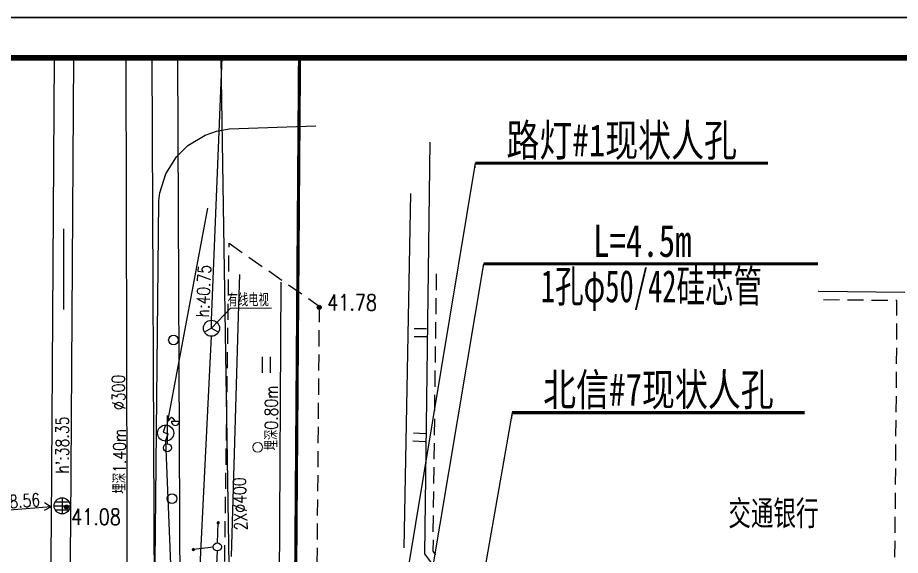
# Model space of a CAD drawing. Header units: inches. Extents: x 505347 to 508499, y 312634 to 313316.
# Drawn here: x 505722.8 to 505777.6, y 312925 to 312958.4 of the extents above; entities that cross this region are included whole.
import ezdxf
from ezdxf.enums import TextEntityAlignment as Align
from ezdxf.lldxf.tags import DXFTag

# ---------------------------------------------------------------- set-up
doc = ezdxf.new("R2010")
doc.units = ezdxf.units.IN
doc.header["$LTSCALE"] = 0.5
doc.header["$MEASUREMENT"] = 0
doc.linetypes.add('B1', pattern=[3, 2, -1])
for name, color, linetype in [('BJ02', 7, 'Continuous'), ('BJ03', 7, 'Continuous'), ('BJ04', 7, 'Continuous'), ('BJ05', 7, 'Continuous'), ('BJ08', 7, 'Continuous'), ('BJ09', 7, 'Continuous'), ('BJ10', 7, 'Continuous'), ('BZ', 2, 'Continuous'), ('中水注记', 151, 'Continuous'), ('中水管线', 151, 'Continuous'), ('各家需求标注', 6, 'Continuous'), ('热力注记', 40, 'Continuous'), ('热力管线', 40, 'Continuous'), ('照明井', 193, 'Continuous'), ('照明管线', 193, 'Continuous'), ('燃气管线', 6, 'Continuous'), ('电信井权属', 7, 'Continuous'), ('电信井（TV有线电视）', 3, 'Continuous'), ('电信管线', 3, 'Continuous'), ('电信规划位置', 1, 'Continuous'), ('电信高程表', 3, 'Continuous'), ('电力注记', 1, 'Continuous'), ('电力管线', 1, 'Continuous'), ('道路红线', 1, 'Continuous'), ('雨水井', 34, 'Continuous'), ('雨水管线', 34, 'Continuous'), ('雨水高程表', 34, 'Continuous')]:
    doc.layers.add(name, color=color, linetype=linetype)
doc.styles.add('HZ', font='simplex.shx', dxfattribs={"bigfont": 'hztxt'})
doc.styles.add('粗宋', font='', dxfattribs={"width": 0.75})
doc.styles.get('粗宋').set_extended_font_data('SimSun')
tags = doc.linetypes.add('DL', pattern='A,15,-4.925,[130,ltypeshp.shx,S=0.5,R=330,X=-0.15,Y=0.433],0,[130,ltypeshp.shx,S=0.4,R=90,X=0,Y=0],-0.15,[130,ltypeshp.shx,S=0.5,R=150,X=0,Y=-0.433],-4.925,15', length=40).pattern_tags.tags
tags[32:33] = [DXFTag(74, 4), DXFTag(75, 0), DXFTag(340, '0'), DXFTag(46, 1.0), DXFTag(50, 0.0), DXFTag(44, 0.0), DXFTag(45, 0.0)]
tags[30:31] = [DXFTag(74, 4), DXFTag(75, 0), DXFTag(340, '0'), DXFTag(46, 1.0), DXFTag(50, 0.0), DXFTag(44, 0.0), DXFTag(45, 0.0)]
tags[4:5] = [DXFTag(74, 4), DXFTag(75, 0), DXFTag(340, '0'), DXFTag(46, 1.0), DXFTag(50, 0.0), DXFTag(44, 0.0), DXFTag(45, 0.0)]
tags = doc.linetypes.add('SS', pattern='A,15,-1.9,[130,ltypeshp.shx,S=1,R=330,X=0,Y=0],-1.2,[130,ltypeshp.shx,S=1,R=330,X=0,Y=0],-1.9,15', length=35).pattern_tags.tags
tags[24:25] = [DXFTag(74, 4), DXFTag(75, 0), DXFTag(340, '0'), DXFTag(46, 1.0), DXFTag(50, 0.0), DXFTag(44, 0.0), DXFTag(45, 0.0)]
tags[22:23] = [DXFTag(74, 4), DXFTag(75, 0), DXFTag(340, '0'), DXFTag(46, 1.0), DXFTag(50, 0.0), DXFTag(44, 0.0), DXFTag(45, 0.0)]
tags[4:5] = [DXFTag(74, 4), DXFTag(75, 0), DXFTag(340, '0'), DXFTag(46, 1.0), DXFTag(50, 0.0), DXFTag(44, 0.0), DXFTag(45, 0.0)]
tags = doc.linetypes.add('TRQZ', pattern='A,15,[130,ltypeshp.shx,S=0.6,R=0,X=0,Y=0],-2.5,[133,ltypeshp.shx,S=0.05,R=0,X=0,Y=0],-2.5,[130,ltypeshp.shx,S=0.6,R=0,X=0,Y=0],15', length=35).pattern_tags.tags
tags[28:29] = [DXFTag(74, 4), DXFTag(75, 0), DXFTag(340, '0'), DXFTag(46, 1.0), DXFTag(50, 0.0), DXFTag(44, 0.0), DXFTag(45, 0.0)]

# ---------------------------------------------------------------- blocks, each defined once
blk = doc.blocks.new('B5461')
for q in [(-0.866025, -0.5), (0, 1), (0.866025, -0.5)]:
    blk.add_line((0, 0), q)
blk.add_circle((0, 0), 1)
blk = doc.blocks.new('35211')
for p, q in [((0, 0.5), (0, 4)), ((0, 3.29), (0.19, 3.39)), ((0.19, 3.39), (0.39, 3.69)), ((0.39, 3.69), (0.49, 3.79)), ((0.49, 3.79), (0.69, 3.69)), ((0.49, 3.29), (1.49, 3.29)), ((0.69, 3.69), (0.89, 3.39)), ((0.89, 3.39), (0.99, 3.29))]:
    blk.add_line(p, q)
blk.add_circle((0, 0), 0.5)
blk.add_arc((0.99, 3.29), 0.5, 179, 0)
blk = doc.blocks.new('BC112')
for p, q in [((-0.49, -0.99), (-0.49, 1.01)), ((0.51, -0.99), (0.51, 1.01))]:
    blk.add_line(p, q)
blk = doc.blocks.new('BC102')
at = {"linetype": 'Continuous', "lineweight": 0}
blk.add_circle((0, 0), 0.6, dxfattribs=at)
blk = doc.blocks.new('B8211')
blk.add_hatch(color=256).paths.add_polyline_path([(0.25, 0, 1), (-0.25, 0, 1)])
blk.add_circle((0, 0), 0.25)
blk = doc.blocks.new('B547')
at = {"linetype": 'Continuous'}
for p, q in [((0, 1), (-0.31427, 0.111111)), ((-0.31427, 0.111111), (0.31427, -0.111111)), ((0, -1), (0.31427, -0.111111))]:
    blk.add_line(p, q, dxfattribs=at)
blk.add_circle((0, 0), 1)
blk = doc.blocks.new('B5422')
at = {"linetype": 'Continuous'}
for p, q in [((-1, 0), (1, 0)), ((-0.866025, 0.5), (0.866025, 0.5)), ((0, 1), (0, -1)), ((-0.866025, -0.5), (0.866025, -0.5))]:
    blk.add_line(p, q, dxfattribs=at)
blk.add_circle((0, 0), 1, dxfattribs=at)
blk = doc.blocks.new('111111')
for p, q in [((518331.076, 303651.061), (518751.076, 303651.061)), ((518751.076, 303651.061), (518331.076, 303651.061))]:
    blk.add_line(p, q)
at = {"const_width": 0.35}
blk.add_lwpolyline([(518343.576, 303648.561), (518748.576, 303648.561), (518748.576, 303505.111), (518343.576, 303505.111)], close=True, dxfattribs=at)
blk = doc.blocks.new('A$C23F021E1')
at = {"color": 255}
blk.add_wipeout([(0, 6.569), (20.762, 6.569), (20.762, 0), (0, 0)], dxfattribs=at).dxf.layer = 'BZ'
at = {"layer": 'BZ', "color": 0, "const_width": 0.2}
blk.add_lwpolyline([(0, 3.285), (20.762, 3.285)], dxfattribs=at)
at = {"layer": 'BZ', "style": '粗宋', "width": 0.75, "flags": 8}
for tag, p in [('X=', (10.365, 3.712)), ('Y=', (10.426, 0.898))]:
    blk.add_attdef(tag, text='', height=2, dxfattribs=at).set_placement(p, align=Align.CENTER)
blk = doc.blocks.new('A$C463E76B2')
at = {"color": 255}
blk.add_wipeout([(0, 3.692), (18.176, 3.692), (18.176, 0), (0, 0)], dxfattribs=at).dxf.layer = 'BZ'
at = {"layer": 'BZ', "color": 0, "const_width": 0.2}
blk.add_lwpolyline([(0, 0.407), (18.176, 0.407)], dxfattribs=at)
at = {"layer": 'BZ', "style": '粗宋', "width": 0.75, "flags": 8}
blk.add_attdef('X=', text='', height=2, dxfattribs=at).set_placement((9.088, 0.834), align=Align.CENTER)

msp = doc.modelspace()

# ---------------------------------------------------------------- linework, layer by layer
at = {"layer": 'BJ02', "linetype": 'Continuous'}
for p, q in [((505748.106, 312925.107), (505748.447, 312950.671)), ((505746.824, 312925.492), (505747.236, 312947.488)), ((505748.825, 312941.488), (505748.838, 312942.487)), ((505754.308, 312941.101), (505754.308, 312942.059)), ((505777.914, 312941.343), (505754.808, 312941.596)), ((505748.805, 312939.988), (505748.818, 312940.988)), ((505754.35, 312941.101), (505754.308, 312941.101)), ((505754.85, 312941.096), (505755.85, 312941.085)), ((505756.35, 312941.079), (505757.35, 312941.068)), ((505757.85, 312941.063), (505758.85, 312941.052)), ((505759.35, 312941.046), (505760.35, 312941.035)), ((505760.85, 312941.03), (505761.85, 312941.019)), ((505762.35, 312941.013), (505763.35, 312941.002)), ((505763.85, 312940.997), (505764.849, 312940.986)), ((505765.349, 312940.981), (505766.349, 312940.97)), ((505766.849, 312940.964), (505767.849, 312940.953)), ((505768.349, 312940.948), (505769.349, 312940.937)), ((505769.849, 312940.931), (505770.849, 312940.92)), ((505771.349, 312940.915), (505772.349, 312940.904)), ((505772.849, 312940.898), (505773.849, 312940.887)), ((505774.349, 312940.882), (505775.349, 312940.871)), ((505775.849, 312940.866), (505776.849, 312940.855)), ((505777.41, 312940.848), (505777.349, 312940.849)), ((505777.402, 312939.91), (505777.41, 312940.848)), ((505748.785, 312938.488), (505748.798, 312939.488)), ((505777.398, 312939.41), (505777.389, 312938.41)), ((505748.765, 312936.988), (505748.778, 312937.988)), ((505777.385, 312937.91), (505777.377, 312936.91)), ((505748.745, 312935.488), (505748.758, 312936.488)), ((505777.373, 312936.41), (505777.364, 312935.41)), ((505748.725, 312933.988), (505748.738, 312934.988)), ((505777.36, 312934.91), (505777.351, 312933.91)), ((505748.705, 312932.488), (505748.718, 312933.488)), ((505777.347, 312933.41), (505777.339, 312932.41)), ((505748.684, 312930.988), (505748.698, 312931.988)), ((505777.335, 312931.91), (505777.326, 312930.91)), ((505748.664, 312929.489), (505748.678, 312930.489)), ((505777.322, 312930.41), (505777.314, 312929.41)), ((505748.644, 312927.989), (505748.658, 312928.989)), ((505777.309, 312928.91), (505777.301, 312927.91)), ((505748.624, 312926.489), (505748.638, 312927.489)), ((505777.297, 312927.41), (505777.288, 312926.41)), ((505748.618, 312925.989), (505748.608, 312925.272)), ((505777.284, 312925.91), (505777.276, 312924.91)), ((505748.608, 312925.272), (505748.779, 312925.046)), ((505750, 312922.601), (505748.106, 312925.107)), ((505748.106, 312925.107), (505748.106, 312925.107))]:
    msp.add_line(p, q, dxfattribs=at)
at = {"layer": 'BJ02'}
for p, q in [((505748.204, 312939.075), (505747.454, 312939.075)), ((505748.204, 312938.575), (505747.454, 312938.575)), ((505748.147, 312932.565), (505747.398, 312932.604)), ((505748.121, 312932.066), (505747.372, 312932.105))]:
    msp.add_line(p, q, dxfattribs=at)
at = {"layer": 'BJ04', "linetype": 'Continuous', "flags": 128}
msp.add_lwpolyline([(505731.093, 312897.993), (505731.589, 312947.019), (505731.649, 312947.515), (505732.021, 312948.704), (505732.684, 312949.76), (505733.395, 312950.461), (505734.46, 312951.108), (505735.167, 312951.358), (505735.969, 312951.502), (505741.335, 312951.687)], dxfattribs=at)
at = {"layer": 'BJ04', "linetype": 'B1', "elevation": 41.262}
msp.add_lwpolyline([(505735.639, 312921.644), (505735.954, 312944.389)], dxfattribs=at)
at = {"layer": 'BJ04', "linetype": 'B1'}
msp.add_lwpolyline([(505735.954, 312944.389), (505741.546, 312940.493), (505741.243, 312905.877)], dxfattribs=at)
at = {"layer": 'BJ05', "linetype": 'DL', "const_width": 0.1}
for points in [[(505735.33, 312927.044, 1), (505735.23, 312927.044, 1)], [(505733.686, 312925.376, 1), (505733.786, 312925.376, 1)]]:
    msp.add_lwpolyline(points, format="xyb", close=True, dxfattribs=at)
at = {"layer": 'BJ05', "linetype": 'DL'}
for points in [[(505735.235, 312925.795), (505735.28, 312927.044)], [(505734.978, 312925.517), (505733.736, 312925.376)], [(505735.214, 312925.296), (505735.151, 312924.047)]]:
    msp.add_lwpolyline(points, dxfattribs=at)
msp.add_circle((505735.226, 312925.545), 0.25, dxfattribs=at)
at = {"layer": 'BJ09', "linetype": 'Continuous'}
for centre in [(505732.503, 312938.386), (505732.41, 312928.541)]:
    msp.add_circle(centre, 0.3, dxfattribs=at)
at = {"layer": '中水管线', "linetype": 'SS', "ltscale": 0.6, "elevation": 39.687}
msp.add_lwpolyline([(505729.64, 312919.314), (505729.555, 312955.899)], dxfattribs=at)
at = {"layer": '热力管线'}
for points in [[(505731.149, 312955.899), (505731.305, 312922.673)], [(505732.749, 312955.899), (505732.905, 312922.681)], [(505736.141, 312912.544), (505735.471, 312955.899)]]:
    msp.add_lwpolyline(points, dxfattribs=at)
at = {"layer": '照明管线'}
for points in [[(505732.108, 312933.102), (505734.626, 312946.575)], [(505734.153, 312903.925), (505732.58, 312918.392), (505732.036, 312932.111)]]:
    msp.add_lwpolyline(points, dxfattribs=at)
at = {"layer": '燃气管线', "linetype": 'TRQZ', "ltscale": 0.5}
for p, q in [((505736.592, 312942.449), (505736.518, 312939.859)), ((505736.518, 312939.859), (505736.093, 312924.946))]:
    msp.add_line(p, q, dxfattribs=at)
at = {"layer": '电信井权属', "elevation": 41.227}
msp.add_lwpolyline([(505734.86, 312939.116), (505736.036, 312940.364), (505738.595, 312940.387)], dxfattribs=at)
at = {"layer": '电信管线', "elevation": 41.227}
for points in [[(505734.867, 312939.616), (505735.523, 312955.899)], [(505734.835, 312938.617), (505732.657, 312894.132)]]:
    msp.add_lwpolyline(points, dxfattribs=at)
at = {"layer": '电力管线', "linetype": 'DL', "elevation": -41.236}
msp.add_lwpolyline([(505739.16, 312941.979), (505738.957, 312904.81)], dxfattribs=at)
at = {"layer": '道路红线'}
msp.add_line((505740.326, 312955.899), (505739.861, 312893.145), dxfattribs=at)
at = {"layer": '雨水管线', "elevation": -42.236}
for points in [[(505725.095, 312955.899), (505724.911, 312927.047), (505724.219, 312867.283)], [(505726.295, 312955.899), (505726.111, 312927.036), (505725.419, 312867.269)]]:
    msp.add_lwpolyline(points, dxfattribs=at)
at = {"layer": '雨水管线'}
for points in [[(505725.686, 312940.289), (505725.686, 312945.289)], [(505724.917, 312928.039), (505714.028, 312927.152)], [(505724.492, 312928.299), (505724.917, 312928.039), (505724.479, 312927.799)]]:
    msp.add_lwpolyline(points, dxfattribs=at)

# ---------------------------------------------------------------- block references
msp.add_blockref('111111', (-12917.139, 9307.337, 82.3))
at = {"layer": 'BJ03', "linetype": 'Continuous', "xscale": 0.5, "yscale": 0.5, "zscale": 0.5}
msp.add_blockref('35211', (505732.124, 312931.695), dxfattribs=at)
at = {"layer": 'BJ08', "xscale": 0.5, "yscale": 0.5, "zscale": 0.5}
for p in [(505741.551, 312940.421, 41.782), (505725.86, 312928.016, 41.082)]:
    msp.add_blockref('B8211', p, dxfattribs=at)
at = {"layer": 'BJ09', "linetype": 'Continuous', "xscale": 0.5, "yscale": 0.5, "zscale": 0.5}
for name, p in [('BC112', (505738.278, 312936.835)), ('BC102', (505737.728, 312931.726))]:
    msp.add_blockref(name, p, dxfattribs=at)
at = {"layer": '照明井', "linetype": 'Continuous', "xscale": 0.5, "yscale": 0.5, "zscale": 0.5}
msp.add_blockref('B547', (505732.016, 312932.61, 41.227), dxfattribs=at)
at = {"layer": '电信井（TV有线电视）', "linetype": 'Continuous', "xscale": 0.5, "yscale": 0.5, "zscale": 0.5}
msp.add_blockref('B5461', (505734.86, 312939.116, 41.227), dxfattribs=at)
at = {"layer": '雨水井', "linetype": 'Continuous', "xscale": 0.5, "yscale": 0.5, "zscale": 0.5}
msp.add_blockref('B5422', (505725.59, 312928.093, 41.082), dxfattribs=at)

# ---------------------------------------------------------------- texts
at = {"layer": 'BJ08', "style": 'HZ', "width": 0.8}
for s, p in [('41.78', (505742.051, 312940.221, 41.782)), ('41.08', (505726.15, 312926.908, 41.082))]:
    msp.add_text(s, height=1, dxfattribs=at).set_placement(p)
at = {"layer": 'BJ10', "linetype": 'Continuous', "style": 'HZ', "width": 0.8}
msp.add_text('交通银行', height=1.75, dxfattribs=at).set_placement((505766.951, 312926.699))
at = {"layer": '中水注记', "style": 'HZ', "width": 0.8}
for s, rotation, p in [('%%C300', 91.3333, (505729.517, 312934.044)), ('埋深1.40m', 90, (505729.552, 312928.853))]:
    msp.add_text(s, height=0.8, rotation=rotation, dxfattribs=at).set_placement(p)
at = {"layer": '热力注记', "style": 'HZ', "width": 0.8}
msp.add_text('2X%%c400', height=0.8, rotation=91.781, dxfattribs=at).set_placement((505737.091, 312926.582))
at = {"layer": '电信井权属', "linetype": 'Continuous', "style": 'HZ', "width": 0.8}
msp.add_text('有线电视', height=0.8, dxfattribs=at).set_placement((505735.864, 312940.477, 41.227))
at = {"layer": '电信高程表', "style": 'HZ', "width": 0.8}
msp.add_text('h:40.75', height=0.8, rotation=87.643, dxfattribs=at).set_placement((505734.702, 312939.779))
at = {"layer": '电力注记', "style": 'HZ', "width": 0.8}
msp.add_text('埋深0.80m', height=0.8, rotation=90, dxfattribs=at).set_placement((505738.976, 312931.541))
at = {"layer": '雨水高程表', "style": 'HZ', "width": 0.8}
for s, rotation, p in [("h':38.35", 90.2202, (505726.005, 312930.102)), ("h':38.56", 3.9651, (505720.719, 312927.83))]:
    msp.add_text(s, height=0.8, rotation=rotation, dxfattribs=at).set_placement(p)

# ---------------------------------------------------------------- next in the draw order: block references
at = {"layer": '各家需求标注', "color": 1, "linetype": 'Continuous'}
ref = msp.add_blockref('A$C463E76B2', (505751.241, 312948.955), dxfattribs=at)
ref.add_attrib('X=', '路灯#1现状人孔', dxfattribs={"layer": 'BZ', "color": 3, "height": 2, "style": '粗宋', "width": 0.75, "flags": 8}).set_placement((505760.33, 312949.789), align=Align.CENTER)
ref = msp.add_blockref('A$C463E76B2', (505753.521, 312933.473), dxfattribs=at)
ref.add_attrib('X=', '北信#7现状人孔', dxfattribs={"layer": 'BZ', "color": 3, "height": 2, "style": '粗宋', "width": 0.75, "flags": 8}).set_placement((505762.609, 312934.307), align=Align.CENTER)
at = {"layer": '电信规划位置', "linetype": 'Continuous'}
ref = msp.add_blockref('A$C23F021E1', (505751.753, 312939.833), dxfattribs=at)
ref.add_attrib('X=', 'L=4.5m ', dxfattribs={"layer": 'BZ', "color": 0, "height": 2, "style": '粗宋', "width": 0.75, "flags": 8}).set_placement((505762.118, 312943.545), align=Align.CENTER)
ref.add_attrib('Y=', '1孔φ50/42硅芯管', dxfattribs={"layer": 'BZ', "color": 0, "height": 2, "style": '粗宋', "width": 0.65, "flags": 8}).set_placement((505762.179, 312940.732), align=Align.CENTER)

# ---------------------------------------------------------------- next in the draw order: linework, layer by layer
for p, q in [((505751.241, 312949.362), (505741.351, 312889.833, 40.96)), ((505751.753, 312943.118), (505742.636, 312888.922)), ((505753.521, 312933.88), (505745.611, 312888.589))]:
    msp.add_line(p, q)
at = {"color": 1, "const_width": 0.2}
msp.add_lwpolyline([(505740.326, 312955.899), (505739.861, 312893.145), (505825.11, 312893.145)], dxfattribs=at)

doc.saveas('drawing.dxf')
